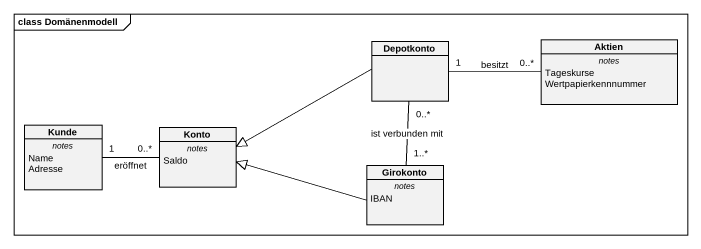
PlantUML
@startuml
mainframe class Domänenmodell
hide circle
hide empty members
class Depotkonto
class Aktien {
  -- notes --
  Tageskurse
  Wertpapierkennnummer
}
class Kunde {
  -- notes --
  Name
  Adresse
}
class Konto {
  -- notes --
  Saldo
}
class Girokonto {
  -- notes --
  IBAN
}
Depotkonto "1" -right- "0..*" Aktien : besitzt
Depotkonto -left-|> Konto
Depotkonto "0..*" -- "1..*" Girokonto : ist verbunden mit
Kunde "1" -right- "0..*" Konto : eröffnet
Girokonto -left-|> Konto
@enduml
